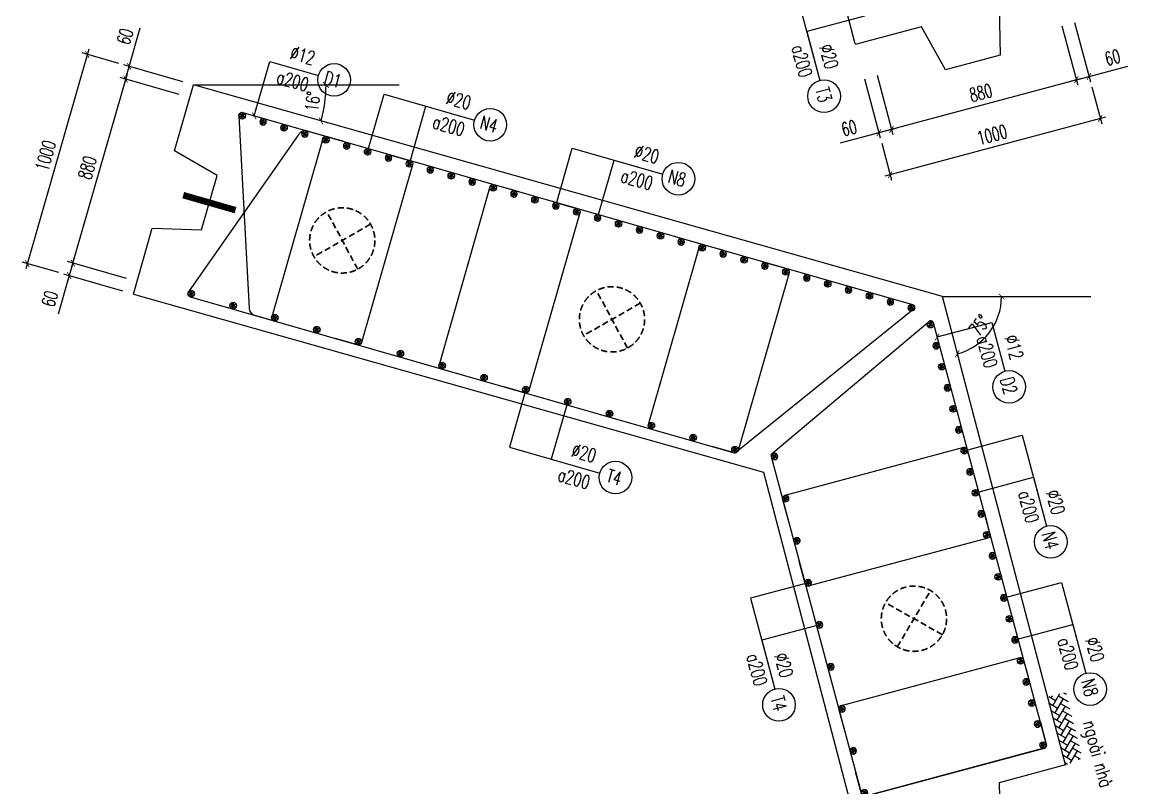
# Model space of a CAD drawing. Header units: millimetres. Extents: x -143483 to 1166745, y -1448440 to -1202244.
# Drawn here: x 737002 to 757333, y -1261863 to -1247787 of the extents above; entities that cross this region are included whole.
import ezdxf
from ezdxf.enums import TextEntityAlignment as Align

# ---------------------------------------------------------------- set-up
doc = ezdxf.new("R2010")
doc.units = ezdxf.units.MM
doc.header["$LTSCALE"] = 30
doc.header["$PDMODE"] = 3
doc.linetypes.add('DASHED', pattern=[19.05, 12.7, -6.35])
doc.layers.get('0').update_dxf_attribs({"lineweight": 9})
doc.layers.get('Defpoints').update_dxf_attribs({"lineweight": 9})
for name, color, linetype in [('ccu11-Cotthep', 9, 'Continuous'), ('ccu11-Dim', 8, 'Continuous'), ('ccu11-Hatch', 8, 'Continuous'), ('ccu11-Text', 31, 'Continuous'), ('ccu11-Thay', 7, 'Continuous'), ('ccu11-Thep', 4, 'Continuous'), ('ccu11-Thep doc', 4, 'Continuous'), ('ccu11-Thepdai', 6, 'Continuous'), ('Xref_ST_MBDV Cot vach 30.7.2022$0$Xref_ST_MBDV Cot vach 30.7.2022|Xref_ST_MBDV Cot vach 30.7.2022|Xref_ST_MBDV Cot vach 30.7.2022|Xref_ST_MBDV Cot vach 30.7.2022|ccu12-Thay', 7, 'Continuous')]:
    doc.layers.add(name, color=color, linetype=linetype)
doc.layers.add('ccu11-Khuat', color=9, linetype='DASHED', lineweight=30)
doc.layers.add('Vicom_thep doc', color=1, linetype='Continuous', lineweight=35)
doc.styles.add('ccu11-dim', font='vnsimli.shx', dxfattribs={"width": 0.65, "bigfont": 'bigfont.shx'})
doc.styles.add('ccu11-vnsimli', font='vnsimli.shx', dxfattribs={"width": 0.8, "bigfont": 'vns.shx'})
doc.styles.add('ccu11-vnsimple', font='vnsimple.shx', dxfattribs={"bigfont": 'bigfont.shx'})
doc.styles.add('ccu11_simli', font='vnsimli.shx', dxfattribs={"width": 0.8})
doc.dimstyles.new('ccu11-100', dxfattribs={"dimscale": 100, "dimtxt": 2.5, "dimasz": 1, "dimexe": 1, "dimexo": 2, "dimgap": 1, "dimtad": 1, "dimdec": 0, "dimdsep": 46, "dimtxsty": 'ccu11-dim', "dimblk": 'ARCHTICK', "dimcen": -1, "dimdle": 1, "dimclrd": 256, "dimclre": 256, "dimclrt": 3, "dimadec": 0, "dimazin": 2, "dimtfac": 0.1, "dimtdec": 0, "dimtmove": 0, "dimatfit": 1, "dimldrblk": 'ARCHTICK', "dimfxl": 0, "dimtvp": 0.833333, "dimtolj": 1, "dimtzin": 12, "dimarcsym": 0})
doc.dimstyles.new('ccu11-100x4', dxfattribs={"dimscale": 100, "dimtxt": 2.5, "dimasz": 1, "dimexe": 1, "dimexo": 2, "dimgap": 1, "dimtad": 1, "dimdec": 0, "dimlfac": 0.25, "dimdsep": 46, "dimtxsty": 'ccu11-dim', "dimblk": 'ARCHTICK', "dimcen": -1, "dimdle": 1, "dimclrd": 256, "dimclre": 256, "dimclrt": 3, "dimadec": 0, "dimazin": 2, "dimtfac": 0.1, "dimtdec": 0, "dimtmove": 0, "dimatfit": 1, "dimldrblk": 'ARCHTICK', "dimfxl": 0, "dimtvp": 0.833333, "dimtolj": 1, "dimtzin": 12, "dimarcsym": 0})

# ---------------------------------------------------------------- blocks, each defined once
blk = doc.blocks.new('_ARCHTICK')
at = {"color": 0, "linetype": 'ByBlock', "const_width": 0.15}
blk.add_lwpolyline([(-0.5, -0.5), (0.5, 0.5)], dxfattribs=at)
blk = doc.blocks.new('*D3097')
at = {"layer": 'ccu11-Dim', "linetype": 'ByBlock', "lineweight": -2, "ltscale": 30, "transparency": 16777216}
for p, q in [((756121, -1247854), (756413, -1248944)), ((756353, -1247792), (756645, -1248882)), ((756619, -1248785), (757333, -1248594)), ((756387, -1248847), (756291, -1248873)), ((756387, -1248847), (756619, -1248785))]:
    blk.add_line(p, q, dxfattribs=at)
at = {"layer": 'Defpoints', "color": 0, "linetype": 'ByBlock', "ltscale": 30, "transparency": 16777216}
for p in [(756069, -1247661), (756301, -1247599), (756387, -1248847)]:
    blk.add_point(p, dxfattribs=at)
at = {"layer": 'ccu11-Dim', "linetype": 'ByBlock', "lineweight": -2, "ltscale": 30, "transparency": 16777216, "xscale": 100, "yscale": 100, "zscale": 100}
for p, rotation in [((756619, -1248785), 194.9999999956366), ((756387, -1248847), 14.99999999563664)]:
    blk.add_blockref('_ARCHTICK', p, dxfattribs=dict(at, rotation=rotation))
at = {"layer": 'ccu11-Dim', "color": 3, "linetype": 'ByBlock', "ltscale": 30, "transparency": 16777216, "insert": (757052, -1248437), "char_height": 250, "attachment_point": 5, "rotation": 15, "style": 'ccu11-dim'}
blk.add_mtext('\\A1;60', dxfattribs=at)
blk = doc.blocks.new('*D3098')
at = {"layer": 'ccu11-Dim', "linetype": 'ByBlock', "lineweight": -2, "ltscale": 30, "transparency": 16777216}
for p, q in [((756121, -1247854), (756413, -1248944)), ((752721, -1248765), (753013, -1249855)), ((756484, -1248822), (752891, -1249784))]:
    blk.add_line(p, q, dxfattribs=at)
at = {"layer": 'Defpoints', "color": 0, "linetype": 'ByBlock', "ltscale": 30, "transparency": 16777216}
for p in [(756069, -1247661), (752669, -1248572), (752987, -1249759)]:
    blk.add_point(p, dxfattribs=at)
at = {"layer": 'ccu11-Dim', "linetype": 'ByBlock', "lineweight": -2, "ltscale": 30, "transparency": 16777216, "xscale": 100, "yscale": 100, "zscale": 100}
for p, rotation in [((756387, -1248847), 14.99999999563664), ((752987, -1249759), 194.9999999956366)]:
    blk.add_blockref('_ARCHTICK', p, dxfattribs=dict(at, rotation=rotation))
at = {"layer": 'ccu11-Dim', "color": 3, "linetype": 'ByBlock', "ltscale": 30, "transparency": 16777216, "insert": (754629, -1249086), "char_height": 250, "attachment_point": 5, "rotation": 15, "style": 'ccu11-dim'}
blk.add_mtext('\\A1;880', dxfattribs=at)
blk = doc.blocks.new('*D3099')
at = {"layer": 'ccu11-Dim', "linetype": 'ByBlock', "lineweight": -2, "ltscale": 30, "transparency": 16777216}
for p, q in [((752489, -1248827), (752781, -1249917)), ((752721, -1248765), (753013, -1249855)), ((752987, -1249759), (752755, -1249821)), ((752987, -1249759), (753084, -1249733)), ((752755, -1249821), (752041, -1250012))]:
    blk.add_line(p, q, dxfattribs=at)
at = {"layer": 'Defpoints', "color": 0, "linetype": 'ByBlock', "ltscale": 30, "transparency": 16777216}
for p in [(752438, -1248634), (752669, -1248572), (752987, -1249759)]:
    blk.add_point(p, dxfattribs=at)
at = {"layer": 'ccu11-Dim', "linetype": 'ByBlock', "lineweight": -2, "ltscale": 30, "transparency": 16777216, "xscale": 100, "yscale": 100, "zscale": 100}
for p, rotation in [((752755, -1249821), 14.99999999563664), ((752987, -1249759), 194.9999999956366)]:
    blk.add_blockref('_ARCHTICK', p, dxfattribs=dict(at, rotation=rotation))
at = {"layer": 'ccu11-Dim', "color": 3, "linetype": 'ByBlock', "ltscale": 30, "transparency": 16777216, "insert": (752207, -1249735), "char_height": 250, "attachment_point": 5, "rotation": 15, "style": 'ccu11-dim'}
blk.add_mtext('\\A1;60', dxfattribs=at)
blk = doc.blocks.new('*D3100')
at = {"layer": 'ccu11-Dim', "linetype": 'ByBlock', "lineweight": -2, "ltscale": 30, "transparency": 16777216}
for p, q in [((756671, -1248979), (756852, -1249655)), ((756923, -1249532), (752866, -1250619)), ((752807, -1250014), (752988, -1250690))]:
    blk.add_line(p, q, dxfattribs=at)
at = {"layer": 'Defpoints', "color": 0, "linetype": 'ByBlock', "ltscale": 30, "transparency": 16777216}
for p in [(756619, -1248785), (752755, -1249821), (752963, -1250593)]:
    blk.add_point(p, dxfattribs=at)
at = {"layer": 'ccu11-Dim', "linetype": 'ByBlock', "lineweight": -2, "ltscale": 30, "transparency": 16777216, "xscale": 100, "yscale": 100, "zscale": 100}
for p, rotation in [((756826, -1249558), 14.99999999563664), ((752963, -1250593), 194.9999999956366)]:
    blk.add_blockref('_ARCHTICK', p, dxfattribs=dict(at, rotation=rotation))
at = {"layer": 'ccu11-Dim', "color": 3, "linetype": 'ByBlock', "ltscale": 30, "transparency": 16777216, "insert": (754836, -1249858), "char_height": 250, "attachment_point": 5, "rotation": 15, "style": 'ccu11-dim'}
blk.add_mtext('\\A1;1000', dxfattribs=at)
blk = doc.blocks.new('SHD')
at = {"layer": 'ccu11-Cotthep'}
blk.add_circle((300, 0), 300, dxfattribs=at)
at = {"layer": 'ccu11-Cotthep', "color": 31, "style": 'ccu11_simli', "width": 0.8}
blk.add_attdef('DK', text='', height=250, dxfattribs=at).set_placement((-101, 65), align=Align.BOTTOM_RIGHT)
blk.add_attdef('KH', text='', height=250, dxfattribs=at).set_placement((300, 0), align=Align.MIDDLE)
blk.add_attdef('KC', text='', height=250, dxfattribs=at).set_placement((-101, -142), align=Align.TOP_RIGHT)
blk = doc.blocks.new('*D3101')
at = {"layer": 'ccu11-Dim', "lineweight": -2, "transparency": 16777216}
blk.add_arc((740151, -1248941), 2439, 344.2212, 360, dxfattribs=at)
at = {"layer": 'Defpoints', "color": 0, "transparency": 16777216}
for p in [(740151, -1248941), (740151, -1248941), (743937, -1248941), (742549, -1249386), (753922, -1252832)]:
    blk.add_point(p, dxfattribs=at)
at = {"layer": 'ccu11-Dim', "lineweight": -2, "transparency": 16777216, "xscale": 100, "yscale": 100, "zscale": 100}
for p, rotation in [((742590, -1248941), 89.9999999999996), ((742498, -1249604), 254.2212265879958)]:
    blk.add_blockref('_ARCHTICK', p, dxfattribs=dict(at, rotation=rotation))
at = {"layer": 'ccu11-Dim', "color": 3, "transparency": 16777216, "insert": (742344, -1249244), "char_height": 250, "attachment_point": 5, "rotation": 82.1106, "style": 'ccu11-dim'}
blk.add_mtext('\\A1;16\\M+1818B', dxfattribs=at)
blk = doc.blocks.new('*D3102')
at = {"layer": 'ccu11-Dim', "lineweight": -2, "transparency": 16777216}
blk.add_arc((753922, -1252832), 1088, 284.7218, 360, dxfattribs=at)
at = {"layer": 'Defpoints', "color": 0, "transparency": 16777216}
for p in [(753922, -1252832), (753922, -1252832), (756652, -1252832), (754619, -1253668), (756184, -1261443)]:
    blk.add_point(p, dxfattribs=at)
at = {"layer": 'ccu11-Dim', "lineweight": -2, "transparency": 16777216, "xscale": 100, "yscale": 100, "zscale": 100}
for p, rotation in [((755010, -1252832), 89.9999999999996), ((754198, -1253884), 194.721846430254)]:
    blk.add_blockref('_ARCHTICK', p, dxfattribs=dict(at, rotation=rotation))
at = {"layer": 'ccu11-Dim', "color": 3, "transparency": 16777216, "insert": (754605, -1253359), "char_height": 250, "attachment_point": 5, "rotation": 52.3609, "style": 'ccu11-dim'}
blk.add_mtext('\\A1;75\\M+1818B', dxfattribs=at)
blk = doc.blocks.new('*D3103')
at = {"layer": 'ccu11-Dim', "linetype": 'ByBlock', "lineweight": -2, "ltscale": 30, "transparency": 16777216}
for p, q in [((738970, -1248602), (739174, -1247891)), ((739958, -1248885), (738874, -1248574)), ((738904, -1248833), (738970, -1248602)), ((739892, -1249116), (738808, -1248805)), ((738904, -1248833), (738876, -1248929))]:
    blk.add_line(p, q, dxfattribs=at)
at = {"layer": 'Defpoints', "color": 0, "linetype": 'ByBlock', "ltscale": 30, "transparency": 16777216}
for p in [(738904, -1248833), (740151, -1248941), (740085, -1249171)]:
    blk.add_point(p, dxfattribs=at)
at = {"layer": 'ccu11-Dim', "linetype": 'ByBlock', "lineweight": -2, "ltscale": 30, "transparency": 16777216, "xscale": 100, "yscale": 100, "zscale": 100}
for p, rotation in [((738970, -1248602), 254.0000000005541), ((738904, -1248833), 74.0000000005541)]:
    blk.add_blockref('_ARCHTICK', p, dxfattribs=dict(at, rotation=rotation))
at = {"layer": 'ccu11-Dim', "color": 3, "linetype": 'ByBlock', "ltscale": 30, "transparency": 16777216, "insert": (738894, -1248052), "char_height": 250, "attachment_point": 5, "rotation": 74, "style": 'ccu11-dim'}
blk.add_mtext('\\A1;60', dxfattribs=at)
blk = doc.blocks.new('*D3104')
at = {"layer": 'ccu11-Dim', "linetype": 'ByBlock', "lineweight": -2, "ltscale": 30, "transparency": 16777216}
for p, q in [((738931, -1248737), (737906, -1252312)), ((739892, -1249116), (738808, -1248805)), ((738922, -1252500), (737837, -1252189))]:
    blk.add_line(p, q, dxfattribs=at)
at = {"layer": 'Defpoints', "color": 0, "linetype": 'ByBlock', "ltscale": 30, "transparency": 16777216}
for p in [(740085, -1249171), (737934, -1252216), (739114, -1252555)]:
    blk.add_point(p, dxfattribs=at)
at = {"layer": 'ccu11-Dim', "linetype": 'ByBlock', "lineweight": -2, "ltscale": 30, "transparency": 16777216, "xscale": 100, "yscale": 100, "zscale": 100}
for p, rotation in [((738904, -1248833), 74.0000000005541), ((737934, -1252216), 254.0000000005541)]:
    blk.add_blockref('_ARCHTICK', p, dxfattribs=dict(at, rotation=rotation))
at = {"layer": 'ccu11-Dim', "color": 3, "linetype": 'ByBlock', "ltscale": 30, "transparency": 16777216, "insert": (738202, -1250463), "char_height": 250, "attachment_point": 5, "rotation": 74, "style": 'ccu11-dim'}
blk.add_mtext('\\A1;880', dxfattribs=at)
blk = doc.blocks.new('*D3105')
at = {"layer": 'ccu11-Dim', "linetype": 'ByBlock', "lineweight": -2, "ltscale": 30, "transparency": 16777216}
for p, q in [((738922, -1252500), (737837, -1252189)), ((737934, -1252216), (737961, -1252120)), ((737934, -1252216), (737867, -1252447)), ((737867, -1252447), (737664, -1253158)), ((738856, -1252731), (737771, -1252420))]:
    blk.add_line(p, q, dxfattribs=at)
at = {"layer": 'Defpoints', "color": 0, "linetype": 'ByBlock', "ltscale": 30, "transparency": 16777216}
for p in [(737934, -1252216), (739114, -1252555), (739048, -1252786)]:
    blk.add_point(p, dxfattribs=at)
at = {"layer": 'ccu11-Dim', "linetype": 'ByBlock', "lineweight": -2, "ltscale": 30, "transparency": 16777216, "xscale": 100, "yscale": 100, "zscale": 100}
for p, rotation in [((737934, -1252216), 254.0000000005541), ((737867, -1252447), 74.0000000005541)]:
    blk.add_blockref('_ARCHTICK', p, dxfattribs=dict(at, rotation=rotation))
at = {"layer": 'ccu11-Dim', "color": 3, "linetype": 'ByBlock', "ltscale": 30, "transparency": 16777216, "insert": (737511, -1252873), "char_height": 250, "attachment_point": 5, "rotation": 74, "style": 'ccu11-dim'}
blk.add_mtext('\\A1;60', dxfattribs=at)
blk = doc.blocks.new('*D3106')
at = {"layer": 'ccu11-Dim', "linetype": 'ByBlock', "lineweight": -2, "ltscale": 30, "transparency": 16777216}
for p, q in [((738228, -1248285), (737071, -1252323)), ((738778, -1248547), (738105, -1248354)), ((737675, -1252392), (737002, -1252199))]:
    blk.add_line(p, q, dxfattribs=at)
at = {"layer": 'Defpoints', "color": 0, "linetype": 'ByBlock', "ltscale": 30, "transparency": 16777216}
for p in [(738970, -1248602), (737098, -1252227), (737867, -1252447)]:
    blk.add_point(p, dxfattribs=at)
at = {"layer": 'ccu11-Dim', "linetype": 'ByBlock', "lineweight": -2, "ltscale": 30, "transparency": 16777216, "xscale": 100, "yscale": 100, "zscale": 100}
for p, rotation in [((738201, -1248382), 74.0000000005541), ((737098, -1252227), 254.0000000005541)]:
    blk.add_blockref('_ARCHTICK', p, dxfattribs=dict(at, rotation=rotation))
at = {"layer": 'ccu11-Dim', "color": 3, "linetype": 'ByBlock', "ltscale": 30, "transparency": 16777216, "insert": (737433, -1250242), "char_height": 250, "attachment_point": 5, "rotation": 74, "style": 'ccu11-dim'}
blk.add_mtext('\\A1;1000', dxfattribs=at)
blk = doc.blocks.new('MCT')
at = {"ltscale": 0.005}
for p, q in [((-0.49, 0), (0.49, 0)), ((0.35, -0.35), (-0.35, 0.35)), ((-0.35, -0.35), (0.35, 0.35)), ((0, -0.49), (0, 0.49))]:
    blk.add_line(p, q, dxfattribs=at)
blk.add_circle((0, 0), 0.492, dxfattribs=at)
blk = doc.blocks.new('*U1392')
at = {"layer": 'ccu11-Thep doc', "xscale": -121.9200000001001, "yscale": 121.9200000001001, "zscale": 121.92, "rotation": 270}
blk.add_blockref('MCT', (0, 0), dxfattribs=at)
blk = doc.blocks.new('*U1393')
at = {"layer": 'ccu11-Thep doc', "color": 0, "linetype": 'ByBlock', "lineweight": -2, "transparency": 16777216}
for p in [(0, 0), (800, 0), (1600, 0), (2400, 0), (3200, 0), (4000, 0), (4800, 0), (5600, 0), (6400, 0), (7200, 0), (8000, 0), (8800, 0), (9600, 0), (10400, 0), (11200, 0), (12000, 0), (12800, 0)]:
    blk.add_blockref('*U1392', p, dxfattribs=at)
blk = doc.blocks.new('*U1394')
at = {"layer": 'ccu11-Thep doc', "xscale": -121.9200000001001, "yscale": 121.9200000001001, "zscale": 121.92, "rotation": 270}
blk.add_blockref('MCT', (0, 0), dxfattribs=at)
blk = doc.blocks.new('*U1383')
at = {"layer": 'ccu11-Thep doc', "color": 0, "linetype": 'ByBlock', "lineweight": -2, "transparency": 16777216}
for p in [(0, 0), (800, 0), (1600, 0), (2400, 0), (3200, 0), (4000, 0), (4800, 0), (5600, 0), (6400, 0), (7200, 0), (8000, 0), (8800, 0), (9600, 0), (10400, 0)]:
    blk.add_blockref('*U1394', p, dxfattribs=at)
blk = doc.blocks.new('*U1386')
at = {"layer": 'ccu11-Thep doc', "xscale": -121.9200000001001, "yscale": 121.9200000001001, "zscale": 121.92, "rotation": 270}
blk.add_blockref('MCT', (0, 0), dxfattribs=at)
blk = doc.blocks.new('*U1387')
at = {"layer": 'ccu11-Thep doc', "color": 0, "linetype": 'ByBlock', "lineweight": -2, "transparency": 16777216}
for p in [(0, 0), (800, 0), (1600, 0), (2400, 0), (3200, 0), (4000, 0), (4800, 0), (5600, 0), (6400, 0), (7200, 0), (8000, 0)]:
    blk.add_blockref('*U1386', p, dxfattribs=at)
blk = doc.blocks.new('*U1384')
at = {"layer": 'ccu11-Thep doc', "xscale": -121.9200000001001, "yscale": 121.9200000001001, "zscale": 121.92, "rotation": 270}
blk.add_blockref('MCT', (0, 0), dxfattribs=at)
blk = doc.blocks.new('*U1385')
at = {"layer": 'ccu11-Thep doc', "color": 0, "linetype": 'ByBlock', "lineweight": -2, "transparency": 16777216}
for p in [(0, 0), (800, 0), (1600, 0), (2400, 0), (3200, 0), (4000, 0), (4800, 0), (5600, 0), (6400, 0)]:
    blk.add_blockref('*U1384', p, dxfattribs=at)
blk = doc.blocks.new('ccu11_block_thep')
at = {"layer": 'ccu11-Thep', "color": 3}
for p, q in [((-0.4, 0), (0.4, 0)), ((-0.28, 0.28), (0.28, -0.28)), ((0.28, 0.28), (-0.28, -0.28)), ((0, 0.4), (0, -0.4))]:
    blk.add_line(p, q, dxfattribs=at)
at = {"layer": 'ccu11-Thep', "color": 1, "const_width": 0.0667}
blk.add_lwpolyline([(-0.4, 0, 1), (0.4, 0, 1), (-0.4, 0, 1)], format="xyb", dxfattribs=at)
at = {"layer": 'ccu11-Thep', "color": 1}
blk.add_circle((0, 0), 0.4, dxfattribs=at)
blk = doc.blocks.new('*U1170')
at = {"layer": 'Vicom_thep doc', "xscale": -150, "yscale": 150, "zscale": 150, "rotation": 180}
blk.add_blockref('ccu11_block_thep', (0, 0), dxfattribs=at)
blk = doc.blocks.new('*U1171')
at = {"layer": 'ccu11-Thep doc', "color": 0, "linetype": 'ByBlock', "lineweight": -2, "transparency": 16777216}
for p in [(0, 0), (800, 0), (1600, 0), (2400, 0), (3200, 0), (4000, 0), (4800, 0), (5600, 0), (6400, 0), (7200, 0), (8000, 0), (8800, 0), (9600, 0), (10400, 0), (11200, 0), (12000, 0)]:
    blk.add_blockref('*U1170', p, dxfattribs=at)
blk = doc.blocks.new('*U1172')
at = {"layer": 'Vicom_thep doc', "xscale": -150, "yscale": 150, "zscale": 150, "rotation": 180}
blk.add_blockref('ccu11_block_thep', (0, 0), dxfattribs=at)
blk = doc.blocks.new('*U1173')
at = {"layer": 'ccu11-Thep doc', "color": 0, "linetype": 'ByBlock', "lineweight": -2, "transparency": 16777216}
for p in [(0, 0), (800, 0), (1600, 0), (2400, 0), (3200, 0), (4000, 0), (4800, 0), (5600, 0), (6400, 0), (7200, 0)]:
    blk.add_blockref('*U1172', p, dxfattribs=at)

msp = doc.modelspace()

# ---------------------------------------------------------------- hatches: boundary and pattern name
at = {"layer": 'ccu11-Hatch', "ltscale": 10}
h = msp.add_hatch(dxfattribs=at)
h.set_pattern_fill('AR-HBONE', color=256, scale=25, angle=195, style=0)
h.set_pattern_definition([(330, (1627545.81, 2350292.05), (36.6025404, -136.6025404), [300, -100]), (240, (1627632.41, 2350242.05), (36.6025404, -136.6025404), [300, -100])])
h.paths.add_polyline_path([(756190.63, -1260103), (755849.93, -1260194.29), (756184.41, -1261442.61), (756493.34, -1261315.46)])

# ---------------------------------------------------------------- linework, layer by layer
at = {"layer": 'ccu11-Dim'}
for points in [[(740150.73, -1248940.62), (743936.7, -1248940.62)], [(753921.94, -1252831.97), (756651.58, -1252831.97)]]:
    msp.add_lwpolyline(points, dxfattribs=at)
at = {"layer": 'ccu11-Khuat', "ltscale": 0.3}
for p, q in [((743173.26, -1252327.95), (742604.19, -1251271.46)), ((743409.95, -1251502.51), (742367.5, -1252096.9)), ((748132.18, -1253779.1), (747563.12, -1252722.62)), ((748368.87, -1252953.67), (747326.42, -1253548.06)), ((753093.64, -1259269.41), (753706.13, -1258237.49)), ((753923.09, -1259047.16), (752876.69, -1258459.74))]:
    msp.add_line(p, q, dxfattribs=at)
for centre in [(742888.73, -1251799.71), (747847.65, -1253250.86), (753399.89, -1258753.45)]:
    msp.add_circle(centre, 600, dxfattribs=at)
at = {"layer": 'ccu11-Thay'}
for p, q in [((754967.35, -1247488.96), (754982.54, -1248395.69)), ((753537.77, -1247872.01), (752320.71, -1248198.12)), ((753977.98, -1248664.86), (753537.77, -1247872.01)), ((754982.54, -1248395.69), (753977.98, -1248664.86)), ((739803.43, -1250151.81), (740150.73, -1248940.62)), ((740588.47, -1250605.78), (739803.43, -1250151.81)), ((740301.81, -1251605.49), (740588.47, -1250605.78)), ((739048.18, -1252785.67), (739395.49, -1251574.48)), ((739395.49, -1251574.48), (740301.81, -1251605.49)), ((756184.41, -1261442.61), (754967.35, -1261768.72)), ((754967.35, -1261768.72), (754982.54, -1262675.45))]:
    msp.add_line(p, q, dxfattribs=at)
at = {"layer": 'ccu11-Thep', "const_width": 120}
msp.add_lwpolyline([(740926, -1251243.52), (739964.74, -1250967.88)], dxfattribs=at)
at = {"layer": 'ccu11-Thepdai'}
for points in [[(742918.57, -1249983.96), (742226.01, -1249785.37, 0.23620228), (742093.01, -1249843.72), (740061.34, -1252742.77, 0.5204497), (740093.36, -1252835.69), (750091.94, -1255702.74, 0.41421356), (750153.79, -1255668.46), (753413.11, -1253045.23, 0.41421356), (753378.83, -1252983.39), (741063.6, -1249452.05, 0.5204497), (740987.21, -1249513.89), (741173.9, -1253049.05, 0.23620228), (741255.77, -1253169.01), (741948.33, -1253367.6)], [(743006.81, -1250009.26), (742603.08, -1249893.49, 0.41421356), (742528.87, -1249934.63), (741591.7, -1253202.92, 0.41421356), (741632.84, -1253277.13), (742036.57, -1253392.9)], [(743737.37, -1250218.74), (744141.1, -1250334.51, -0.41421356), (744182.24, -1250408.73), (743245.07, -1253677.02, -0.41421356), (743170.86, -1253718.15), (742767.13, -1253602.38)], [(746082.85, -1250891.3), (745679.12, -1250775.53, 0.41421356), (745604.91, -1250816.67), (744667.74, -1254084.96, 0.41421356), (744708.88, -1254159.17), (745112.61, -1254274.94)], [(746813.41, -1251100.78), (747217.14, -1251216.55, -0.41421356), (747258.28, -1251290.76), (746321.11, -1254559.05, -0.41421356), (746246.9, -1254600.19), (745843.17, -1254484.42)], [(749927.9, -1251993.85), (749524.17, -1251878.08, 0.41421356), (749449.95, -1251919.22), (748512.79, -1255187.51, 0.41421356), (748553.92, -1255261.72), (748957.65, -1255377.49)], [(750658.49, -1252203.07), (751062.3, -1252318.56, -0.41421356), (751103.49, -1252392.75), (750168.57, -1255661.68, -0.41421356), (750094.38, -1255702.87), (749690.57, -1255587.38)], [(750772.46, -1255772.47), (752433.47, -1261971.44, 0.41421356), (752506.96, -1262013.87), (755800.77, -1261131.3, 0.41421356), (755836.12, -1261070.06), (753758.41, -1253315.95, 0.41421356), (753697.18, -1253280.59), (750807.82, -1255711.23, 0.41421356), (750772.46, -1255772.47)], [(754492.85, -1256056.9), (754384.15, -1255651.21, 0.41421356), (754310.66, -1255608.79), (751026.51, -1256488.77, 0.41421356), (750984.09, -1256562.26), (751092.79, -1256967.95)], [(754689.55, -1256791.01), (754798.26, -1257196.7, -0.41421356), (754755.83, -1257270.18), (751471.68, -1258150.17, -0.41421356), (751398.2, -1258107.74), (751289.49, -1257702.05)], [(755528.13, -1259920.61), (755419.42, -1259514.92, 0.41421356), (755345.94, -1259472.49), (752061.79, -1260352.48, 0.41421356), (752019.36, -1260425.96), (752128.07, -1260831.65)], [(755724.83, -1260654.71), (755833.53, -1261060.4, -0.41421356), (755791.11, -1261133.88), (752506.96, -1262013.87, -0.41421356), (752433.47, -1261971.44), (752324.77, -1261565.75)]]:
    msp.add_lwpolyline(points, format="xyb", dxfattribs=at)
at = {"layer": 'Xref_ST_MBDV Cot vach 30.7.2022$0$Xref_ST_MBDV Cot vach 30.7.2022|Xref_ST_MBDV Cot vach 30.7.2022|Xref_ST_MBDV Cot vach 30.7.2022|Xref_ST_MBDV Cot vach 30.7.2022|ccu12-Thay', "ltscale": 10}
for p, q in [((750634.23, -1241779.82), (752315.73, -1248179.35)), ((753921.94, -1252831.97), (740150.73, -1248940.62)), ((739048.19, -1252785.64), (750634.23, -1256059.58)), ((756184.41, -1261442.61), (753921.94, -1252831.97)), ((750634.23, -1256059.58), (752315.73, -1262459.12))]:
    msp.add_line(p, q, dxfattribs=at)

# ---------------------------------------------------------------- block references
at = {"layer": 'ccu11-Cotthep'}
ref = msp.add_blockref('SHD', (742450.74, -1248767.52), dxfattribs=dict(at, rotation=344))
ref.add_attrib('KH', 'D1', dxfattribs={"color": 31, "height": 250, "rotation": 344, "style": 'ccu11-vnsimple', "width": 0.7}).set_placement((742715.09, -1248843.32), align=Align.MIDDLE_CENTER)
ref.add_attrib('KC', 'a200', dxfattribs={"color": 31, "height": 250, "rotation": 344, "style": 'ccu11-vnsimple', "width": 0.7}).set_placement((742011.2, -1248745.52), align=Align.TOP_CENTER)
ref.add_attrib('DK', '`12', dxfattribs={"color": 31, "height": 250, "rotation": 344, "style": 'ccu11-vnsimple', "width": 0.7}).set_placement((742105.38, -1248590.47), align=Align.BOTTOM_CENTER)
ref = msp.add_blockref('SHD', (751669.01, -1248858.29), dxfattribs=dict(at, rotation=285))
ref.add_attrib('KH', 'T3', dxfattribs={"color": 31, "height": 250, "rotation": 285, "style": 'ccu11-vnsimple', "width": 0.7}).set_placement((751740.18, -1249123.92), align=Align.MIDDLE_CENTER)
ref.add_attrib('KC', 'a200', dxfattribs={"color": 31, "height": 250, "rotation": 285, "style": 'ccu11-vnsimple', "width": 0.7}).set_placement((751461.49, -1248470.19), align=Align.TOP_CENTER)
ref.add_attrib('DK', '`20', dxfattribs={"color": 31, "height": 250, "rotation": 285, "style": 'ccu11-vnsimple', "width": 0.7}).set_placement((751642.9, -1248471.07), align=Align.BOTTOM_CENTER)
ref = msp.add_blockref('SHD', (745320.88, -1249590.52), dxfattribs=dict(at, rotation=344))
ref.add_attrib('KH', 'N4', dxfattribs={"color": 31, "height": 250, "rotation": 344, "style": 'ccu11-vnsimple', "width": 0.7}).set_placement((745585.22, -1249666.32), align=Align.MIDDLE_CENTER)
ref.add_attrib('KC', 'a200', dxfattribs={"color": 31, "height": 250, "rotation": 344, "style": 'ccu11-vnsimple', "width": 0.7}).set_placement((744881.33, -1249568.52), align=Align.TOP_CENTER)
ref.add_attrib('DK', '`20', dxfattribs={"color": 31, "height": 250, "rotation": 344, "style": 'ccu11-vnsimple', "width": 0.7}).set_placement((744975.52, -1249413.47), align=Align.BOTTOM_CENTER)
ref = msp.add_blockref('SHD', (748779.95, -1250582.4), dxfattribs=dict(at, rotation=344))
ref.add_attrib('KH', 'N8', dxfattribs={"color": 31, "height": 250, "rotation": 344, "style": 'ccu11-vnsimple', "width": 0.7}).set_placement((749044.3, -1250658.2), align=Align.MIDDLE_CENTER)
ref.add_attrib('KC', 'a200', dxfattribs={"color": 31, "height": 250, "rotation": 344, "style": 'ccu11-vnsimple', "width": 0.7}).set_placement((748340.41, -1250560.39), align=Align.TOP_CENTER)
ref.add_attrib('DK', '`20', dxfattribs={"color": 31, "height": 250, "rotation": 344, "style": 'ccu11-vnsimple', "width": 0.7}).set_placement((748434.6, -1250405.34), align=Align.BOTTOM_CENTER)
ref = msp.add_blockref('SHD', (755073.21, -1254203.22), dxfattribs=dict(at, rotation=285))
ref.add_attrib('KH', 'D2', dxfattribs={"color": 31, "height": 250, "rotation": 285, "style": 'ccu11-vnsimple', "width": 0.7}).set_placement((755144.39, -1254468.85), align=Align.MIDDLE_CENTER)
ref.add_attrib('KC', 'a200', dxfattribs={"color": 31, "height": 250, "rotation": 285, "style": 'ccu11-vnsimple', "width": 0.7}).set_placement((754865.7, -1253815.12), align=Align.TOP_CENTER)
ref.add_attrib('DK', '`12', dxfattribs={"color": 31, "height": 250, "rotation": 285, "style": 'ccu11-vnsimple', "width": 0.7}).set_placement((755047.1, -1253816), align=Align.BOTTOM_CENTER)
ref = msp.add_blockref('SHD', (747623.28, -1256077.15), dxfattribs=dict(at, rotation=344))
ref.add_attrib('KH', 'T4', dxfattribs={"color": 31, "height": 250, "rotation": 344, "style": 'ccu11-vnsimple', "width": 0.7}).set_placement((747887.63, -1256152.95), align=Align.MIDDLE_CENTER)
ref.add_attrib('KC', 'a200', dxfattribs={"color": 31, "height": 250, "rotation": 344, "style": 'ccu11-vnsimple', "width": 0.7}).set_placement((747183.74, -1256055.14), align=Align.TOP_CENTER)
ref.add_attrib('DK', '`20', dxfattribs={"color": 31, "height": 250, "rotation": 344, "style": 'ccu11-vnsimple', "width": 0.7}).set_placement((747277.92, -1255900.09), align=Align.BOTTOM_CENTER)
ref = msp.add_blockref('SHD', (755836.55, -1257052.04), dxfattribs=dict(at, rotation=285))
ref.add_attrib('KH', 'N4', dxfattribs={"color": 31, "height": 250, "rotation": 285, "style": 'ccu11-vnsimple', "width": 0.7}).set_placement((755907.73, -1257317.67), align=Align.MIDDLE_CENTER)
ref.add_attrib('KC', 'a200', dxfattribs={"color": 31, "height": 250, "rotation": 285, "style": 'ccu11-vnsimple', "width": 0.7}).set_placement((755629.03, -1256663.94), align=Align.TOP_CENTER)
ref.add_attrib('DK', '`20', dxfattribs={"color": 31, "height": 250, "rotation": 285, "style": 'ccu11-vnsimple', "width": 0.7}).set_placement((755810.44, -1256664.82), align=Align.BOTTOM_CENTER)
ref = msp.add_blockref('SHD', (756561.25, -1259756.63), dxfattribs=dict(at, rotation=285))
ref.add_attrib('KH', 'N8', dxfattribs={"color": 31, "height": 250, "rotation": 285, "style": 'ccu11-vnsimple', "width": 0.7}).set_placement((756632.42, -1260022.26), align=Align.MIDDLE_CENTER)
ref.add_attrib('KC', 'a200', dxfattribs={"color": 31, "height": 250, "rotation": 285, "style": 'ccu11-vnsimple', "width": 0.7}).set_placement((756353.73, -1259368.53), align=Align.TOP_CENTER)
ref.add_attrib('DK', '`20', dxfattribs={"color": 31, "height": 250, "rotation": 285, "style": 'ccu11-vnsimple', "width": 0.7}).set_placement((756535.14, -1259369.41), align=Align.BOTTOM_CENTER)
ref = msp.add_blockref('SHD', (750840.79, -1260047.09), dxfattribs=dict(at, rotation=285))
ref.add_attrib('KH', 'T4', dxfattribs={"color": 31, "height": 250, "rotation": 285, "style": 'ccu11-vnsimple', "width": 0.7}).set_placement((750911.96, -1260312.72), align=Align.MIDDLE_CENTER)
ref.add_attrib('KC', 'a200', dxfattribs={"color": 31, "height": 250, "rotation": 285, "style": 'ccu11-vnsimple', "width": 0.7}).set_placement((750633.27, -1259658.99), align=Align.TOP_CENTER)
ref.add_attrib('DK', '`20', dxfattribs={"color": 31, "height": 250, "rotation": 285, "style": 'ccu11-vnsimple', "width": 0.7}).set_placement((750814.68, -1259659.87), align=Align.BOTTOM_CENTER)
at = {"layer": 'ccu11-Thep doc', "xscale": -1}
for name, p, rotation in [('*U1393', (753352.68, -1253038.31), 344), ('*U1383', (750109.61, -1255645.39), 344), ('*U1387', (755775.58, -1261075.93), 285)]:
    msp.add_blockref(name, p, dxfattribs=dict(at, rotation=rotation))
at = {"layer": 'ccu11-Thep doc'}
for name, p, rotation in [('*U1171', (741431.57, -1249619.98), 344), ('*U1173', (753808.55, -1253734.89), 285), ('*U1385', (752491.43, -1261955.91), 105)]:
    msp.add_blockref(name, p, dxfattribs=dict(at, rotation=rotation))

# ---------------------------------------------------------------- texts
at = {"layer": 'ccu11-Text', "linetype": 'Continuous', "style": 'ccu11-vnsimli', "width": 0.75}
msp.add_text('ngoµi nhµ', height=250, rotation=285, dxfattribs=at).set_placement((756663.96, -1261269.87), align=Align.CENTER)

# ---------------------------------------------------------------- dimensions: what is measured, and where the dimension line sits
at = {"layer": 'ccu11-Dim', "linetype": 'ByBlock', "ltscale": 30}
for base, p1, p2, angle, picture, middle in [((752987.29, -1249758.53), (756069.41, -1247660.95), (752669.35, -1248571.99), 15, '*D3098', (754629.08, -1249085.68)), ((737933.53, -1252216.37), (740084.58, -1249171.32), (739114.33, -1252554.96), 74, '*D3104', (738202.36, -1250462.53))]:
    dim = msp.add_linear_dim(base=base, p1=p1, p2=p2, angle=angle, dimstyle='ccu11-100x4', override={"dimtmove": 1}, dxfattribs=at)
    dim.commit()
    dim.dimension.update_dxf_attribs({"geometry": picture, "text_midpoint": middle})
for base, p1, p2, angle, picture, middle in [((756387.34, -1248847.49), (756301.23, -1247598.83), (756069.41, -1247660.95), 15, '*D3097', (757109.84, -1248653.9)), ((738903.77, -1248832.73), (740150.73, -1248940.62), (740084.58, -1249171.32), 74, '*D3103', (739109.94, -1248113.72)), ((752987.29, -1249758.53), (752437.53, -1248634.11), (752669.35, -1248571.99), 195, '*D3099', (752264.79, -1249952.13)), ((737933.53, -1252216.37), (739048.18, -1252785.67), (739114.33, -1252554.96), 254, '*D3105', (737727.35, -1252935.38))]:
    dim = msp.add_linear_dim(base=base, p1=p1, p2=p2, angle=angle, dimstyle='ccu11-100x4', dxfattribs=at)
    dim.commit()
    dim.dimension.update_dxf_attribs({"geometry": picture, "text_midpoint": middle, "dimtype": 160})
for base, p1, p2, angle, picture, middle in [((737098.36, -1252226.56), (738969.92, -1248602.03), (737867.37, -1252447.07), 74, '*D3106', (737433.35, -1250242.02)), ((752962.52, -1250593.39), (756619.17, -1248785.37), (752755.46, -1249820.65), 15, '*D3100', (754836.14, -1249858.42))]:
    dim = msp.add_linear_dim(base=base, p1=p1, p2=p2, angle=angle, dimstyle='ccu11-100x4', dxfattribs=at)
    dim.commit()
    dim.dimension.update_dxf_attribs({"geometry": picture, "text_midpoint": middle})
at = {"layer": 'ccu11-Dim'}
for base, line1, line2, picture, middle in [((742548.58, -1249385.87), ((753921.94, -1252831.97), (740150.73, -1248940.62)), ((740150.73, -1248940.62), (743936.7, -1248940.62)), '*D3101', (742343.62, -1249244.49)), ((754618.64, -1253667.74), ((756184.41, -1261442.61), (753921.94, -1252831.97)), ((753921.94, -1252831.97), (756651.58, -1252831.97)), '*D3102', (754605.39, -1253359.03))]:
    dim = msp.add_angular_dim_2l(base=base, line1=line1, line2=line2, dimstyle='ccu11-100', dxfattribs=at)
    dim.commit()
    dim.dimension.update_dxf_attribs({"geometry": picture, "text_midpoint": middle})

# ---------------------------------------------------------------- leaders
at = {"layer": 'ccu11-Cotthep'}
for points in [[(752284.37, -1246903.41), (751221.51, -1247188.2), (751669.01, -1248858.29)], [(752491.43, -1247676.15), (751428.57, -1247960.94), (751669.01, -1248858.29)], [(743355.56, -1250171.68), (743658.85, -1249113.95), (745320.88, -1249590.52)], [(744124.56, -1250392.19), (744427.86, -1249334.46), (745320.88, -1249590.52)], [(746814.63, -1251163.55), (747117.93, -1250105.82), (748779.95, -1250582.4)], [(747583.64, -1251384.06), (747886.94, -1250326.33), (748779.95, -1250582.4)], [(746264.56, -1254542.84), (745961.26, -1255600.57), (747623.28, -1256077.15)], [(747033.57, -1254763.35), (746730.27, -1255821.08), (747623.28, -1256077.15)], [(754326.19, -1255666.74), (755389.05, -1255381.95), (755836.55, -1257052.04)], [(754533.25, -1256439.48), (755596.11, -1256154.69), (755836.55, -1257052.04)], [(751456.15, -1258092.21), (750393.29, -1258377), (750840.79, -1260047.09)], [(755050.88, -1258371.34), (756113.75, -1258086.54), (756561.25, -1259756.63)], [(751663.21, -1258864.95), (750600.34, -1259149.74), (750840.79, -1260047.09)], [(755257.94, -1259144.08), (756320.8, -1258859.28), (756561.25, -1259756.63)]]:
    msp.add_leader(points, dimstyle='ccu11-100', override={"dimasz": 1.5, "dimgap": 1, "dimtad": 0, "dimldrblk": 'None', "dimfxl": 3, "dimfxlon": 1, "dimtfill": 1, "dimarcsym": 1}, dxfattribs=at)
at = {"layer": 'ccu11-Cotthep', "linetype": 'ByBlock', "ltscale": 30}
for points in [[(741270.96, -1249511.51), (741557.73, -1248511.46), (742450.74, -1248767.52)], [(753827.86, -1253575.14), (754832.77, -1253305.87), (755073.21, -1254203.22)]]:
    msp.add_leader(points, dimstyle='ccu11-100x4', dxfattribs=at)

doc.saveas('drawing.dxf')
